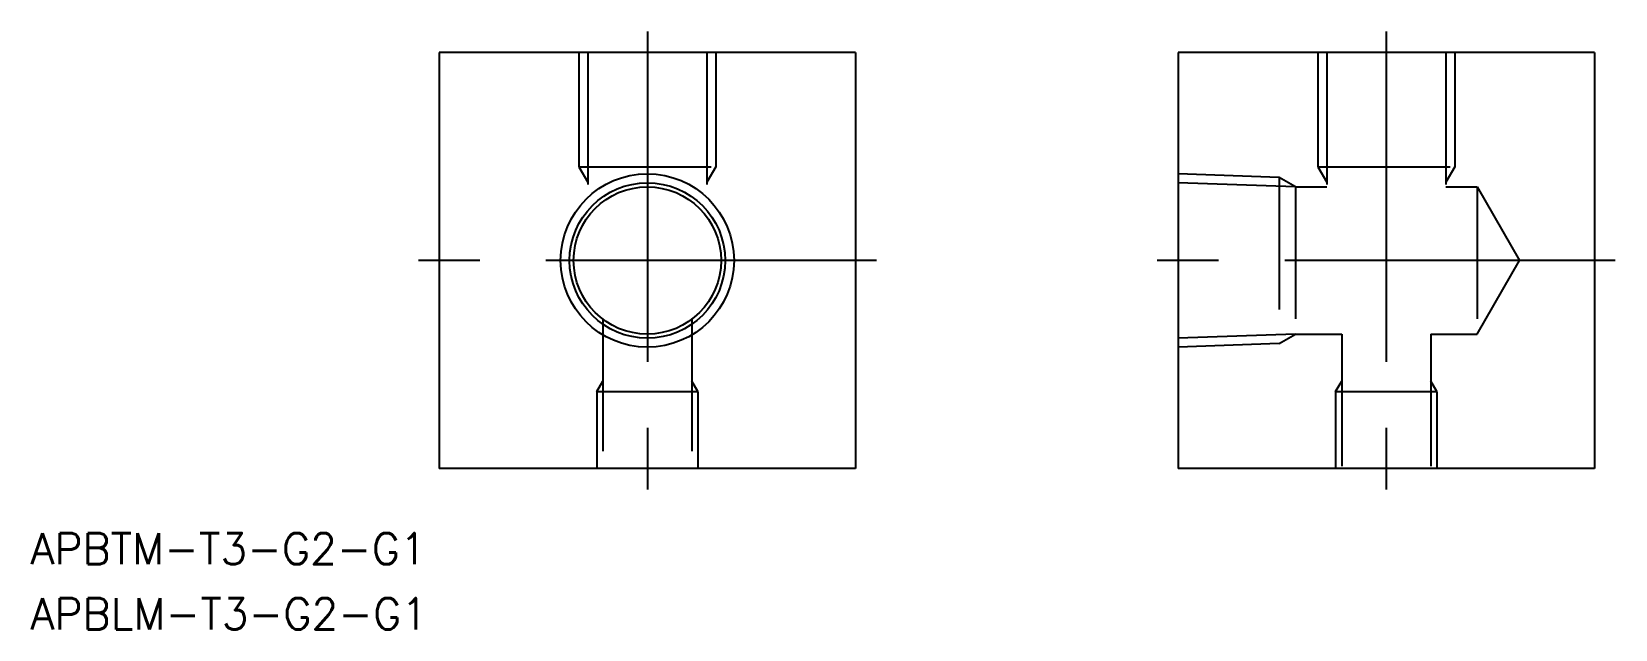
# Model space of a CAD drawing. Extents: x -59 to 93, y -35 to 22.
import ezdxf

# ---------------------------------------------------------------- set-up
doc = ezdxf.new("R2010")
doc.units = 0
doc.linetypes.add('CENTER', pattern=[50.8, 31.75, -6.35, 6.35, -6.35])
doc.linetypes.add('DASHED', pattern=[19.05, 12.7, -6.35])
doc.layers.get('0').update_dxf_attribs({"linetype": 'CONTINUOUS'})
doc.layers.add('CENTER', color=1, linetype='CENTER')
doc.styles.get("Standard").update_dxf_attribs({"font": 'txt.shx', "height": 3, "bigfont": 'bigfont.shx'})

msp = doc.modelspace()

# ---------------------------------------------------------------- linework, layer by layer
at = {"color": 7, "linetype": 'CONTINUOUS'}
for p, q in [((-20, 20), (-20, -20)), ((20, 20), (-20, 20)), ((20, 20), (20, -20)), ((50.98, 20), (50.98, -20)), ((90.98, 20), (50.98, 20)), ((90.98, 20), (90.98, -20)), ((20, -20), (-20, -20)), ((90.98, -20), (50.98, -20))]:
    msp.add_line(p, q, dxfattribs=at)
at = {"color": 3, "linetype": 'DASHED'}
for p, q in [((-6.58, 20), (-6.58, 9)), ((-5.72, 20), (-5.72, 4.17)), ((5.72, 20), (5.72, 4.17)), ((6.58, 20), (6.58, 9)), ((64.41, 20), (64.41, 9)), ((65.26, 20), (65.26, 7.08)), ((76.71, 20), (76.71, 7.08)), ((77.56, 20), (77.56, 9)), ((-6.58, 9), (6.58, 9)), ((-6.58, 9), (-5.72, 7.52)), ((6.58, 9), (5.72, 7.52)), ((60.68, 7.99), (50.98, 8.33)), ((60.68, 7.99), (60.68, -7.99)), ((62.26, 7.08), (60.68, 7.99)), ((64.41, 9), (77.56, 9)), ((64.41, 9), (65.26, 7.52)), ((77.56, 9), (76.71, 7.52)), ((62.26, 7.08), (50.98, 7.47)), ((62.26, 7.08), (62.26, -7.08)), ((62.26, 7.08), (65.26, 7.08)), ((76.71, 7.08), (79.71, 7.08)), ((79.71, 7.08), (79.71, -7.08)), ((79.71, 7.08), (83.79, 0)), ((79.71, -7.08), (83.79, 0)), ((-4.28, -5.64), (-4.28, -20)), ((4.28, -5.64), (4.28, -20)), ((62.26, -7.08), (50.98, -7.48)), ((60.68, -7.99), (62.26, -7.08)), ((62.26, -7.08), (66.7, -7.08)), ((66.7, -7.08), (66.7, -20)), ((75.27, -7.08), (79.71, -7.08)), ((75.27, -7.08), (75.27, -20)), ((60.68, -7.99), (50.98, -8.33)), ((-4.86, -12.6), (-4.28, -11.59)), ((4.86, -12.6), (4.28, -11.59)), ((66.12, -12.6), (66.7, -11.59)), ((75.85, -12.6), (75.27, -11.59)), ((-4.86, -12.6), (4.86, -12.6)), ((-4.86, -12.6), (-4.86, -20)), ((4.86, -12.6), (4.86, -20)), ((66.12, -12.6), (75.85, -12.6)), ((66.12, -12.6), (66.12, -20)), ((75.85, -12.6), (75.85, -20))]:
    msp.add_line(p, q, dxfattribs=at)
at = {"color": 3, "linetype": 'CONTINUOUS'}
msp.add_circle((0, 0), 8.33, dxfattribs=at)
at = {"color": 7, "linetype": 'CONTINUOUS'}
for radius in [7.47, 7.08]:
    msp.add_circle((0, 0), radius, dxfattribs=at)
at = {"layer": 'CENTER', "color": 1, "linetype": 'CENTER'}
for p, q in [((0, 22), (0, -22)), ((70.98, 22), (70.98, -22)), ((22, 0), (-22, 0)), ((92.98, 0), (48.98, 0))]:
    msp.add_line(p, q, dxfattribs=at)

# ---------------------------------------------------------------- texts
at = {"color": 7, "linetype": 'CONTINUOUS'}
for s, p in [('APBTM-T3-G2-G1', (-59.27, -29.21)), ('APBLM-T3-G2-G1', (-59.27, -35.46))]:
    msp.add_text(s, height=3, dxfattribs=at).set_placement(p)

doc.saveas('drawing.dxf')
